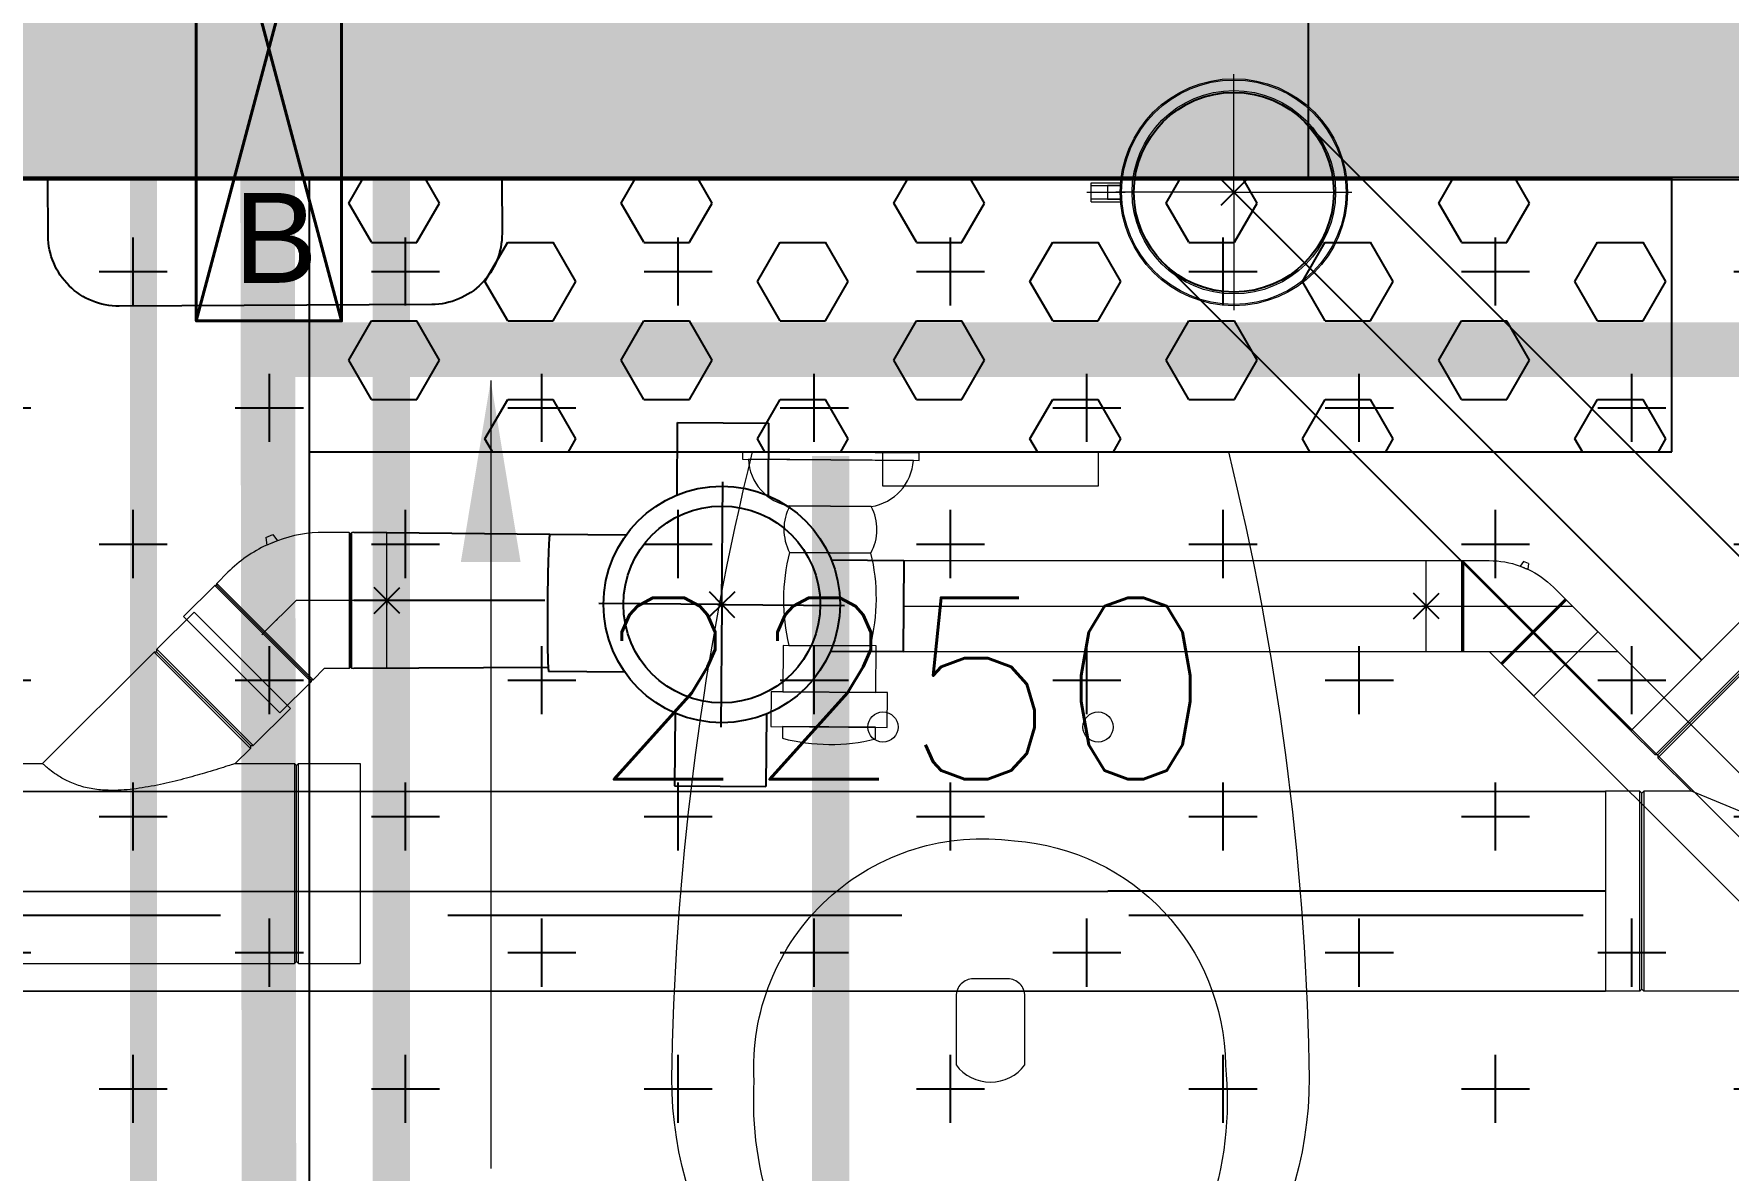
# Model space of a CAD drawing. Header units: millimetres. Extents: x 1135099 to 1230264, y -5736945 to -5695799.
# Drawn here: x 1201089 to 1202022, y -5722471 to -5721845 of the extents above; entities that cross this region are included whole.
import ezdxf
from ezdxf.lldxf.tags import DXFTag

# ---------------------------------------------------------------- set-up
doc = ezdxf.new("R2010")
doc.units = ezdxf.units.MM
doc.header["$LTSCALE"] = 1000
doc.header["$MEASUREMENT"] = 0
for name, pattern in [('2BHK-A - FRONT$1$AUDIT_D_120904163729-0', [0]), ('AUDIT_D_120904163729-0', [0]), ('T8(T9 IS SIMILAR) - DIMENSION & TEXTING$0$( Hidden )', [0.375, 0.25, -0.125]), ('T8(T9 IS SIMILAR) - DIMENSION & TEXTING$0$1', [0]), ('T8(T9 IS SIMILAR) - DIMENSION & TEXTING$0$CENTERX2', [101.6, 63.5, -12.7, 12.7, -12.7]), ('T8(T9 IS SIMILAR) - DIMENSION & TEXTING$0$HIDDEN', [0.375, 0.25, -0.125]), ('T8(T9 IS SIMILAR) - DIMENSION & TEXTING$1$AUDIT_D_120904163729-0', [0])]:
    doc.linetypes.add(name, pattern=pattern)
doc.layers.get('0').update_dxf_attribs({"linetype": 'AUDIT_D_120904163729-0'})
for name, color, linetype in [('2BHK-A - FRONT$0$$0$ELEV.', 5, 'Continuous'), ('2BHK-A - FRONT$0$$0$LEDGE WALL', 5, 'Continuous'), ('2BHK-A - FRONT$0$A-TOI SUNK 50MM', 8, 'Continuous'), ('2BHK-A - FRONT$1$A-HATCH -160', 251, '2BHK-A - FRONT$1$AUDIT_D_120904163729-0'), ('T8(T9 IS SIMILAR) - DIMENSION & TEXTING$0$A-DIMENSIONS', 2, 'T8(T9 IS SIMILAR) - DIMENSION & TEXTING$0$HIDDEN'), ('T8(T9 IS SIMILAR) - DIMENSION & TEXTING$0$A-FIRE FIGHTING', 7, 'T8(T9 IS SIMILAR) - DIMENSION & TEXTING$1$AUDIT_D_120904163729-0'), ('T8(T9 IS SIMILAR) - DIMENSION & TEXTING$0$A-PLUMBING', 7, 'T8(T9 IS SIMILAR) - DIMENSION & TEXTING$1$AUDIT_D_120904163729-0'), ('T8(T9 IS SIMILAR) - DIMENSION & TEXTING$0$pl-110 dia soil pipe', 1, 'Continuous'), ('T8(T9 IS SIMILAR) - DIMENSION & TEXTING$0$pl-110 dia soil pipe1', 1, 'Continuous'), ('T8(T9 IS SIMILAR) - DIMENSION & TEXTING$0$pl-75 dia waste pipe', 3, 'Continuous'), ('T8(T9 IS SIMILAR) - DIMENSION & TEXTING$0$pl-75 dia waste pipe1', 3, 'Continuous'), ('T8(T9 IS SIMILAR) - DIMENSION & TEXTING$0$PL-FITTINGS', 5, 'Continuous'), ('T8(T9 IS SIMILAR) - DIMENSION & TEXTING$0$U-TI-75MM WASTE WATER PIPE', 3, 'Continuous'), ('T8(T9 IS SIMILAR) - DIMENSION & TEXTING$0$U-TI-TEXT', 7, 'Continuous'), ('T8(T9 IS SIMILAR) - DIMENSION & TEXTING$0$U-TI-WS', 5, 'Continuous'), ('T8_REFUGE COLUMNS$1$A-RCC COLS', 3, 'Continuous'), ('T8_TYPICAL COLUMNS$0$A-RCC COLS', 3, 'Continuous')]:
    doc.layers.add(name, color=color, linetype=linetype)
for name, color, linetype, lineweight in [('2BHK-A - FRONT$1$$0$a-TOI-fixtures', 251, 'Continuous', 0), ('T8(T9 IS SIMILAR) - DIMENSION & TEXTING$0$furn-1', 7, 'Continuous', 0), ('T8(T9 IS SIMILAR) - DIMENSION & TEXTING$0$pl-50dia waste pie', 6, 'Continuous', 0), ('T8(T9 IS SIMILAR) - DIMENSION & TEXTING$0$pl-50dia waste pipe1', 6, 'Continuous', 0), ('T8(T9 IS SIMILAR) - DIMENSION & TEXTING$0$U-IPD-WS-FIRE', 1, 'Continuous', 40), ('T8(T9 IS SIMILAR) - DIMENSION & TEXTING$0$U-TI-FIXTURE', 161, 'Continuous', 25), ('T8(T9 IS SIMILAR) - DIMENSION & TEXTING$0$U-TI-WS-HOT', 1, 'T8(T9 IS SIMILAR) - DIMENSION & TEXTING$0$DASHDOT', 30), ('T8(T9 IS SIMILAR) - DIMENSION & TEXTING$1$R0-18-10-2014-T1-1st Podium Floor Plan$0$Text', 2, 'Continuous', 0), ('T8(T9 IS SIMILAR)$0$D&W', 8, 'Continuous', 25)]:
    doc.layers.add(name, color=color, linetype=linetype, lineweight=lineweight)
for name, color, linetype, lineweight, true_color in [('T8(T9 IS SIMILAR) - DIMENSION & TEXTING$0$GEB-BEZUG', 2, 'Continuous', 25, 0xffff00), ('T8(T9 IS SIMILAR) - DIMENSION & TEXTING$0$U-IPD-SP-SLEV-80', 7, 'T8(T9 IS SIMILAR) - DIMENSION & TEXTING$0$1', 40, 0x10d54b), ('T8_REFUGE COLUMNS$1$COL-HATCH', 7, 'Continuous', 25, 0xa3a3a3), ('T8_TYPICAL COLUMNS$0$$0$COL-HATCH', 7, 'Continuous', 25, 0xa3a3a3)]:
    doc.layers.add(name, color=color, linetype=linetype, lineweight=lineweight, true_color=true_color)
doc.styles.add('T8(T9 IS SIMILAR) - DIMENSION & TEXTING$0$arial', font='sanss___.ttf')
doc.styles.add('T8(T9 IS SIMILAR) - DIMENSION & TEXTING$0$Romans 1', font='romans.shx', dxfattribs={"height": 100})
doc.styles.add('T8(T9 IS SIMILAR) - DIMENSION & TEXTING$1$Tahoma', font='tahoma.ttf')
tags = doc.linetypes.add('T8(T9 IS SIMILAR) - DIMENSION & TEXTING$0$DASHDOT', pattern=[1, 0.5, -0.25, 0, -0.25]).pattern_tags.tags
tags[10:11] = [DXFTag(74, 4), DXFTag(75, 0), DXFTag(340, '0'), DXFTag(46, 1.0), DXFTag(50, 0.0), DXFTag(44, 0.0), DXFTag(45, 0.0)]
tags[8:9] = [DXFTag(74, 4), DXFTag(75, 0), DXFTag(340, '0'), DXFTag(46, 1.0), DXFTag(50, 0.0), DXFTag(44, 0.0), DXFTag(45, 0.0)]
tags[6:7] = [DXFTag(74, 4), DXFTag(75, 0), DXFTag(340, '0'), DXFTag(46, 1.0), DXFTag(50, 0.0), DXFTag(44, 0.0), DXFTag(45, 0.0)]
tags[4:5] = [DXFTag(74, 4), DXFTag(75, 0), DXFTag(340, '0'), DXFTag(46, 1.0), DXFTag(50, 0.0), DXFTag(44, 0.0), DXFTag(45, 0.0)]
doc.dimstyles.new('T8(T9 IS SIMILAR) - DIMENSION & TEXTING$0$ALPINE S', dxfattribs={"dimscale": 0, "dimtxt": 100, "dimasz": 75, "dimexe": 0, "dimexo": 0, "dimgap": 75, "dimtad": 1, "dimdec": 0, "dimzin": 0, "dimdsep": 46, "dimtxsty": 'T8(T9 IS SIMILAR) - DIMENSION & TEXTING$0$Romans 1', "dimblk": 'T8(T9 IS SIMILAR) - DIMENSION & TEXTING$0$_ArchTick', "dimcen": 0.09, "dimclrd": 256, "dimclre": 256, "dimclrt": 7, "dimadec": 0, "dimazin": 0, "dimtfac": 1, "dimtdec": 0, "dimtofl": 0, "dimtmove": 1, "dimatfit": 0, "dimldrblk": 'T8(T9 IS SIMILAR) - DIMENSION & TEXTING$0$_Open90', "dimfxl": 1, "dimtolj": 1, "dimtzin": 0, "dimarcsym": 0})
doc.dimstyles.new('T8(T9 IS SIMILAR) - DIMENSION & TEXTING$1$SAMATA STD', dxfattribs={"dimtxt": 100, "dimasz": 50, "dimexe": 50, "dimexo": 50, "dimgap": 10, "dimtad": 0, "dimdec": 0, "dimrnd": 5, "dimzin": 0, "dimdsep": 46, "dimtxsty": 'T8(T9 IS SIMILAR) - DIMENSION & TEXTING$1$Tahoma', "dimblk": 'T8(T9 IS SIMILAR) - DIMENSION & TEXTING$1$_Origin2', "dimcen": -50, "dimdle": 50, "dimclrd": 7, "dimclre": 7, "dimclrt": 7, "dimadec": 0, "dimazin": 0, "dimtfac": 1, "dimtdec": 0, "dimtmove": 1, "dimatfit": 3, "dimfxl": 150, "dimtfill": 1, "dimtolj": 1, "dimtzin": 0, "dimlwd": -1, "dimlwe": -1, "dimarcsym": 0})

# ---------------------------------------------------------------- blocks, each defined once
blk = doc.blocks.new('T8(T9 IS SIMILAR) - DIMENSION & TEXTING$0$_ArchTick')
at = {"color": 0, "linetype": 'ByBlock', "const_width": 0.15}
blk.add_lwpolyline([(-0.5, -0.5), (0.5, 0.5)], dxfattribs=at)
blk = doc.blocks.new('*D505')
at = {"layer": 'T8(T9 IS SIMILAR) - DIMENSION & TEXTING$0$A-DIMENSIONS', "linetype": 'T8(T9 IS SIMILAR) - DIMENSION & TEXTING$0$HIDDEN', "lineweight": -2, "transparency": 16777216}
for p, q in [((1200442.27, -5721924.38), (1200442.27, -5722330.38)), ((1202692.02, -5721924.38), (1202692.02, -5722330.38))]:
    blk.add_line(p, q, dxfattribs=at)
at = {"layer": 'T8(T9 IS SIMILAR) - DIMENSION & TEXTING$0$A-DIMENSIONS', "lineweight": -2, "transparency": 16777216}
blk.add_line((1202692.02, -5722330.38), (1200442.27, -5722330.38), dxfattribs=at)
at = {"layer": 'T8(T9 IS SIMILAR) - DIMENSION & TEXTING$0$A-DIMENSIONS', "linetype": 'ByBlock', "lineweight": -2, "transparency": 16777216, "xscale": 75, "yscale": 75, "zscale": 75, "rotation": 180}
blk.add_blockref('T8(T9 IS SIMILAR) - DIMENSION & TEXTING$0$_ArchTick', (1200442.27, -5722330.38), dxfattribs=at)
at = {"layer": 'T8(T9 IS SIMILAR) - DIMENSION & TEXTING$0$A-DIMENSIONS', "linetype": 'ByBlock', "lineweight": -2, "transparency": 16777216, "xscale": 75, "yscale": 75, "zscale": 75}
blk.add_blockref('T8(T9 IS SIMILAR) - DIMENSION & TEXTING$0$_ArchTick', (1202692.02, -5722330.38), dxfattribs=at)
at = {"layer": 'T8(T9 IS SIMILAR) - DIMENSION & TEXTING$0$A-DIMENSIONS', "color": 7, "linetype": 'ByBlock', "transparency": 16777216, "insert": (1201567.14, -5722205.38), "char_height": 100, "attachment_point": 5, "style": 'T8(T9 IS SIMILAR) - DIMENSION & TEXTING$0$Romans 1'}
blk.add_mtext('\\A1;2250', dxfattribs=at)
blk = doc.blocks.new('T8(T9 IS SIMILAR) - DIMENSION & TEXTING$0$_Open90')
at = {"color": 0, "linetype": 'ByBlock', "lineweight": -2}
for p, q in [((-0.5, 0.5), (0, 0)), ((0, 0), (-1, 0)), ((0, 0), (-0.5, -0.5))]:
    blk.add_line(p, q, dxfattribs=at)
blk = doc.blocks.new('T8(T9 IS SIMILAR) - DIMENSION & TEXTING$0$A$C7A147FD6')
at = {"layer": 'T8(T9 IS SIMILAR) - DIMENSION & TEXTING$0$U-IPD-SP-SLEV-80', "elevation": -0.6}
blk.add_lwpolyline([(-6193.67, -6328.93), (-6193.67, -6628.93), (-6273.67, -6628.93), (-6273.67, -6328.93), (-6193.67, -6328.93), (-6273.67, -6628.93), (-6193.67, -6628.93), (-6273.67, -6328.93)], dxfattribs=at)
at = {"layer": 'T8(T9 IS SIMILAR) - DIMENSION & TEXTING$0$U-IPD-WS-FIRE', "color": 92, "linetype": 'T8(T9 IS SIMILAR) - DIMENSION & TEXTING$0$( Hidden )', "ltscale": 2, "true_color": 0x00d200, "const_width": 30, "elevation": -0.6}
for points in [[(-2270.04, 1112.53), (-2270.04, -5317.14), (-2707.85, -5317.14), (-2707.85, -6277.15), (-6234.7, -6277.15), (-6230.81, -9339.28), (-8033.69, -9339.28), (-8033.69, -11094.55), (-7863, -11096.21)], [(-6234.23, -6644.78), (-4816.4, -6644.78), (-4816.4, -7348.41), (-4446.58, -7348.41), (-4446.58, -8112.83), (-4197.73, -8112.13)]]:
    blk.add_lwpolyline(points, dxfattribs=at)
blk = doc.blocks.new('T8(T9 IS SIMILAR) - DIMENSION & TEXTING$0$Einfügepunkt')
at = {"layer": 'T8(T9 IS SIMILAR) - DIMENSION & TEXTING$0$GEB-BEZUG'}
for p, q in [((-7.07, -7.07), (7.07, 7.07)), ((-7.07, 7.07), (7.07, -7.07))]:
    blk.add_line(p, q, dxfattribs=at)
blk = doc.blocks.new('T8(T9 IS SIMILAR) - DIMENSION & TEXTING$0$388.001.00.1_G')
at = {"layer": 'T8(T9 IS SIMILAR) - DIMENSION & TEXTING$0$U-TI-75MM WASTE WATER PIPE', "ltscale": 5}
for p, q in [((-25.13, 60.06), (-25.13, 100)), ((-25.13, 100), (25.12, 100)), ((25.12, 60.06), (25.12, 100)), ((0, 0), (0, 67.6)), ((-60.06, 25.12), (-100, 25.12)), ((-100, -25.13), (-100, 25.12)), ((60.06, 25.12), (100, 25.12)), ((100, -25.13), (100, 25.12)), ((0, 0), (-67.6, 0)), ((0, 0), (0, 2.5)), ((0, 0), (0, -67.6)), ((0, 0), (67.6, 0)), ((0, 0), (-2.5, 0)), ((0, 0), (0, -2.5)), ((0, 0), (2.5, 0)), ((-60.06, -25.13), (-100, -25.13)), ((60.06, -25.13), (100, -25.13)), ((-37.67, -53.09), (-37.67, -94.97)), ((37.68, -53.09), (37.68, -94.97))]:
    blk.add_line(p, q, dxfattribs=at)
for radius in [65.1, 54.16]:
    blk.add_circle((0, 0), radius, dxfattribs=at)
blk.add_ellipse((0, -94.97), major_axis=(37.67, 0), ratio=0.026177, start_param=3.141593, end_param=6.283185, dxfattribs=at)
blk.add_blockref('T8(T9 IS SIMILAR) - DIMENSION & TEXTING$0$Einfügepunkt', (0, 0), dxfattribs=at)
blk = doc.blocks.new('T8(T9 IS SIMILAR) - DIMENSION & TEXTING$0$367.771.16.1_L')
at = {"lineweight": 13, "ltscale": 25}
for p, q in [((-5.2, 78.5), (-5.2, 62.28)), ((-5.2, 78.5), (5.2, 78.5)), ((-3.7, 78.5), (-3.7, 62.39)), ((0, 81), (0, 78.5)), ((0, 78.5), (0, 62.28)), ((3.7, 78.5), (3.7, 62.39)), ((5.2, 78.5), (5.2, 62.28)), ((3.75, 69.5), (-3.75, 69.5)), ((-3.75, 69.5), (-3.75, 62.39)), ((3.75, 62.39), (3.75, 69.5)), ((0, 0), (0, 65)), ((0, 62.28), (0, 59.78)), ((0, 0), (-65, 0)), ((0, 0), (0, -65)), ((0, 0), (65, 0))]:
    blk.add_line(p, q, dxfattribs=at)
for radius in [62.5, 61.79, 56, 55]:
    blk.add_circle((0, 0), radius, dxfattribs=at)
blk.add_blockref('T8(T9 IS SIMILAR) - DIMENSION & TEXTING$0$Einfügepunkt', (0, 0), dxfattribs=at)
blk = doc.blocks.new('T8(T9 IS SIMILAR) - DIMENSION & TEXTING$0$367.135.16.1_A')
at = {"lineweight": 13, "ltscale": 25}
for p, q in [((-55, 251.1), (-55, 270)), ((-55, 270), (55, 270)), ((55, 251.1), (55, 270)), ((-166.17, 178.39), (-88.39, 256.17)), ((-88.39, 256.17), (-75.02, 242.81)), ((-75.02, 242.81), (-152.81, 165.02)), ((-75.02, 241.25), (-75.02, 242.81)), ((-53.9, 250), (-55, 251.1)), ((55, 251.1), (-55, 251.1)), ((-53.9, 250), (-55, 248.9)), ((-55, 222.78), (-55, 248.9)), ((-55, 248.9), (55, 248.9)), ((53.9, 250), (-53.9, 250)), ((53.9, 250), (55, 251.1)), ((53.9, 250), (55, 248.9)), ((55, 56.1), (55, 248.9)), ((-151.25, 163.47), (-73.47, 241.25)), ((-75.02, 241.25), (-151.25, 165.02)), ((-75.02, 241.25), (-73.47, 241.25)), ((-73.47, 241.25), (-55, 222.78)), ((0, 90), (-55, 222.78)), ((-166.17, 178.39), (-152.81, 165.02)), ((-151.25, 165.02), (-152.81, 165.02)), ((-151.25, 165.02), (-151.25, 163.47)), ((-151.25, 163.47), (-55, 67.22)), ((-55, 67.22), (0, 90)), ((-55, 56.1), (-55, 67.22)), ((-53.9, 55), (-55, 56.1)), ((55, 56.1), (-55, 56.1)), ((53.9, 55), (55, 56.1)), ((-53.9, 55), (-55, 53.9)), ((-55, 0), (-55, 53.9)), ((-55, 53.9), (55, 53.9)), ((-53.9, 55), (53.9, 55)), ((53.9, 55), (55, 53.9)), ((55, 0), (55, 53.9)), ((-55, 0), (55, 0))]:
    blk.add_line(p, q, dxfattribs=at)
blk.add_blockref('T8(T9 IS SIMILAR) - DIMENSION & TEXTING$0$Einfügepunkt', (0, 0), dxfattribs=at)
blk = doc.blocks.new('T8(T9 IS SIMILAR) - DIMENSION & TEXTING$0$365.045.16.1_A')
at = {"lineweight": 13, "ltscale": 25}
for p, q in [((-61.87, 8.84), (-8.84, 61.87)), ((8.31, 44.72), (-8.84, 61.87)), ((8.31, 44.72), (-44.72, -8.31)), ((-43.66, -9.37), (9.37, 43.66)), ((8.31, 43.66), (-43.66, -8.31)), ((8.31, 43.66), (8.31, 44.72)), ((8.31, 43.66), (9.37, 43.66)), ((15.53, 37.5), (9.37, 43.66)), ((-17.15, 17.15), (-18.92, 18.92)), ((0, 0), (-17.15, 17.15)), ((-9.22, 9.22), (-10.98, 10.98)), ((34.72, 16.55), (30.55, 16)), ((36.25, 12.85), (32.91, 10.29)), ((34.72, 16.55), (36.25, 12.85)), ((-44.72, -8.31), (-61.87, 8.84)), ((0, -15.53), (0, 0)), ((-43.66, -8.31), (-44.72, -8.31)), ((-43.66, -8.31), (-43.66, -9.37)), ((-37.5, -15.53), (-43.66, -9.37)), ((-37.5, -29.25), (-37.5, -15.53)), ((0, -29.25), (0, -15.53)), ((37.5, -29.25), (37.5, -15.53)), ((-36.75, -30), (-37.5, -29.25)), ((37.5, -29.25), (-37.5, -29.25)), ((-36.75, -30), (-37.5, -30.75)), ((-37.5, -50), (-37.5, -30.75)), ((-37.5, -30.75), (37.5, -30.75)), ((-36.75, -30), (36.75, -30)), ((0, -31.75), (0, -29.25)), ((36.75, -30), (37.5, -29.25)), ((36.75, -30), (37.5, -30.75)), ((37.5, -50), (37.5, -30.75)), ((-37.5, -50), (37.5, -50)), ((0, -50), (-2.5, -50)), ((0, -50), (0, -47.5)), ((0, -50), (0, -52.5)), ((0, -50), (2.5, -50))]:
    blk.add_line(p, q, dxfattribs=at)
for start, end in [(24.86037, 45), (0, 20.13963)]:
    blk.add_arc((-37.5, -15.53), 75, start, end, dxfattribs=at)
blk.add_open_spline([(32.91, 10.29), (32.91, 10.29), (32.9, 10.32), (32.83, 10.48), (32.76, 10.63), (32.57, 11.05), (32.44, 11.33), (32.2, 11.88), (32.09, 12.14), (31.89, 12.6), (31.81, 12.8), (31.64, 13.19), (31.56, 13.39), (31.39, 13.81), (31.3, 14.04), (31.08, 14.58), (30.97, 14.88), (30.77, 15.4), (30.69, 15.62), (30.58, 15.92), (30.55, 16), (30.55, 16)], degree=3, knots=[-0.9758327, -0.9758327, -0.9758327, -0.9758327, -0.8930469, -0.8930469, -0.7796093, -0.7796093, -0.6561479, -0.6561479, -0.5667077, -0.5667077, -0.5007206, -0.5007206, -0.4380575, -0.4380575, -0.3616519, -0.3616519, -0.247098, -0.247098, -0.1245121, -0.1245121, 0, 0, 0, 0], dxfattribs=at)
blk.add_blockref('T8(T9 IS SIMILAR) - DIMENSION & TEXTING$0$Einfügepunkt', (0, -50), dxfattribs=at)
blk = doc.blocks.new('T8(T9 IS SIMILAR) - DIMENSION & TEXTING$0$367.125.16.1_A')
at = {"lineweight": 13, "ltscale": 25}
for p, q in [((-73.67, 161.5, -0.75), (-73.67, 195.4, -0.75)), ((-73.67, 195.4, -0.75), (36.33, 195.4, -0.75)), ((36.33, 161.5, -0.75), (36.33, 195.4, -0.75)), ((-72.57, 160.4, -0.75), (-73.67, 161.5, -0.75)), ((36.33, 161.5, -0.75), (-73.67, 161.5, -0.75)), ((-72.57, 160.4, -0.75), (-73.67, 159.3, -0.75)), ((-73.67, 126.71, -0.75), (-73.67, 159.3, -0.75)), ((-73.67, 159.3, -0.75), (36.33, 159.3, -0.75)), ((35.23, 160.4, -0.75), (-72.57, 160.4, -0.75)), ((35.23, 160.4, -0.75), (36.33, 161.5, -0.75)), ((35.23, 160.4, -0.75), (36.33, 159.3, -0.75)), ((36.33, 1.5, -0.75), (36.33, 159.3, -0.75)), ((-157.08, 104.05), (-104.05, 157.08)), ((-104.05, 157.08), (-83.62, 136.65)), ((-83.62, 136.65), (-136.65, 83.62)), ((-135.09, 82.06), (-82.06, 135.09)), ((-83.62, 135.09), (-135.09, 83.62)), ((-83.62, 135.09), (-83.62, 136.65)), ((-83.62, 135.09), (-82.06, 135.09)), ((-82.06, 135.09), (-73.67, 126.71)), ((-157.08, 104.05), (-136.65, 83.62)), ((-135.09, 83.62), (-136.65, 83.62)), ((-135.09, 83.62), (-135.09, 82.06)), ((-135.09, 82.06), (-73.64, 20.61)), ((-73.67, 1.5, -0.75), (-73.7, 20.66, 0.14)), ((-72.57, 0.4, -0.75), (-73.67, 1.5, -0.75)), ((36.33, 1.5, -0.75), (-73.67, 1.5, -0.75)), ((-72.57, 0.4, -0.75), (-73.67, -0.7, -0.75)), ((-72.57, 0.4, -0.75), (35.23, 0.4, -0.75)), ((35.23, 0.4, -0.75), (36.33, 1.5, -0.75)), ((35.23, 0.4, -0.75), (36.33, -0.7, -0.75)), ((-73.67, -74.6, -0.75), (-73.67, -0.7, -0.75)), ((-73.67, -0.7, -0.75), (36.33, -0.7, -0.75)), ((36.33, -74.6, -0.75), (36.33, -0.7, -0.75)), ((-73.67, -74.6, -0.75), (36.33, -74.6, -0.75))]:
    blk.add_line(p, q, dxfattribs=at)
blk.add_open_spline([(-73.69, 126.72, 0.14), (-73.69, 126.72, 0.14), (-73.52, 126.19, 0.14), (-72.92, 124.34, 0.14), (-72.49, 123.02, 0.14), (-70.99, 118.26, 0.14), (-69.67, 114.02, 0.14), (-67.41, 106.3, 0.14), (-66.3, 102.41, 0.14), (-64.15, 94.2, 0.14), (-63.1, 89.89, 0.14), (-61.25, 81.1, 0.14), (-60.44, 76.62, 0.14), (-59.28, 67.7, 0.14), (-58.93, 63.25, 0.14), (-58.93, 56.19, 0.14), (-59.07, 53.33, 0.14), (-59.76, 47.69, 0.14), (-60.31, 44.91, 0.14), (-61.8, 39.69, 0.14), (-62.73, 37.24, 0.14), (-64.78, 32.86, 0.14), (-65.88, 30.93, 0.14), (-67.84, 27.88, 0.14), (-68.75, 26.61, 0.14), (-70.42, 24.42, 0.14), (-71.17, 23.5, 0.14), (-72.42, 22.06, 0.14), (-72.9, 21.52, 0.14), (-73.54, 20.82, 0.14), (-73.69, 20.66, 0.14), (-73.69, 20.66, 0.14)], degree=3, knots=[8.222625, 8.222625, 8.222625, 8.222625, 8.980345, 8.980345, 9.738065, 9.738065, 11.253506, 11.253506, 12.551442, 12.551442, 13.849378, 13.849378, 15.147314, 15.147314, 16.44525, 16.44525, 17.266568, 17.266568, 18.087887, 18.087887, 18.909205, 18.909205, 19.730524, 19.730524, 20.43574, 20.43574, 21.140957, 21.140957, 21.846174, 21.846174, 22.551391, 22.551391, 22.551391, 22.551391], dxfattribs=at)
blk.add_blockref('T8(T9 IS SIMILAR) - DIMENSION & TEXTING$0$Einfügepunkt', (-15.4, -74.6, 0.14), dxfattribs=at)
blk = doc.blocks.new('T8(T9 IS SIMILAR) - DIMENSION & TEXTING$0$361.045.16.1_A')
at = {"ltscale": 25}
for p, q in [((-49.5, 14.14), (-14.14, 49.5)), ((3.18, 32.17), (-14.14, 49.5)), ((3.18, 32.17), (-32.17, -3.18)), ((-31.47, -3.89), (3.89, 31.47)), ((3.18, 31.47), (-31.47, -3.18)), ((3.18, 31.47), (3.18, 32.17)), ((3.18, 31.47), (3.89, 31.47)), ((10.36, 25), (3.89, 31.47)), ((-32.17, -3.18), (-49.5, 14.14)), ((-13.79, 13.79), (-15.56, 15.56)), ((0, 0), (-13.79, 13.79)), ((23.39, 11.31), (20.26, 10.9)), ((23.39, 11.31), (24.54, 8.54)), ((-5.55, 5.55), (-7.32, 7.32)), ((0, -10.36), (0, 0)), ((24.54, 8.54), (22.03, 6.62)), ((-31.47, -3.18), (-32.17, -3.18)), ((-31.47, -3.18), (-31.47, -3.89)), ((-25, -10.36), (-31.47, -3.89)), ((-25, -24.5), (-25, -10.36)), ((0, -24.5), (0, -10.36)), ((25, -24.5), (25, -10.36)), ((-24.5, -25), (-25, -24.5)), ((25, -24.5), (-25, -24.5)), ((-24.5, -25), (-25, -25.5)), ((-25, -45), (-25, -25.5)), ((-25, -25.5), (25, -25.5)), ((-24.5, -25), (24.5, -25)), ((0, -27), (0, -24.5)), ((24.5, -25), (25, -24.5)), ((24.5, -25), (25, -25.5)), ((25, -45), (25, -25.5)), ((-25, -45), (25, -45)), ((0, -45), (-2.5, -45)), ((0, -45), (0, -42.5)), ((0, -45), (0, -47.5)), ((0, -45), (2.5, -45))]:
    blk.add_line(p, q, dxfattribs=at)
for start, end in [(25.15748, 45), (0, 19.84252)]:
    blk.add_arc((-25, -10.36), 50, start, end, dxfattribs=at)
blk.add_open_spline([(22.03, 6.62), (22.03, 6.62), (22.02, 6.64), (21.97, 6.76), (21.91, 6.87), (21.77, 7.19), (21.67, 7.4), (21.49, 7.81), (21.4, 8), (21.26, 8.35), (21.19, 8.5), (21.07, 8.79), (21.01, 8.94), (20.88, 9.26), (20.81, 9.43), (20.65, 9.83), (20.57, 10.06), (20.42, 10.45), (20.36, 10.62), (20.28, 10.84), (20.26, 10.9), (20.26, 10.9)], degree=3, knots=[-0.7326885, -0.7326885, -0.7326885, -0.7326885, -0.6703276, -0.6703276, -0.5851203, -0.5851203, -0.4924215, -0.4924215, -0.4253679, -0.4253679, -0.3759063, -0.3759063, -0.3289293, -0.3289293, -0.2716255, -0.2716255, -0.1856359, -0.1856359, -0.0935578, -0.0935578, 0, 0, 0, 0], dxfattribs=at)
blk.add_blockref('T8(T9 IS SIMILAR) - DIMENSION & TEXTING$0$Einfügepunkt', (0, -45), dxfattribs=at)
blk = doc.blocks.new('T8(T9 IS SIMILAR) - DIMENSION & TEXTING$0$TT')
at = {"layer": 'T8(T9 IS SIMILAR) - DIMENSION & TEXTING$0$furn-1', "color": 7}
for points in [[(107723.97348, -2189.22261), (107723.97349, -2189.22673), (107723.9407, -2189.22681), (107723.94069, -2189.2227, -0.125089)], [(107723.97153, -2189.25543, -0.124286), (107723.97162, -2189.28824), (107723.94291, -2189.28832, -0.124286), (107723.94282, -2189.25551)], [(107723.97162, -2189.28824, -0.25), (107723.97166, -2189.30465), (107723.94295, -2189.30473, -0.25), (107723.94291, -2189.28832)], [(107723.97166, -2189.30465, -0.353887), (107723.98647, -2189.32102), (107723.92823, -2189.32117, -0.353887), (107723.94295, -2189.30473)]]:
    blk.add_lwpolyline(points, format="xyb", close=True, dxfattribs=at)
for points in [[(107723.9776, -2189.22671), (107723.97764, -2189.23902), (107723.97352, -2189.23903), (107723.94073, -2189.23912), (107723.93662, -2189.23913), (107723.93659, -2189.22683)], [(107723.97352, -2189.23903), (107723.97357, -2189.25542), (107723.94078, -2189.25551), (107723.94073, -2189.23912)], [(107723.98848, -2189.32101), (107723.98847, -2189.32361), (107723.92619, -2189.32378), (107723.92618, -2189.32118)]]:
    blk.add_lwpolyline(points, close=True, dxfattribs=at)
blk = doc.blocks.new('T8(T9 IS SIMILAR) - DIMENSION & TEXTING$0$A$C77D62699')
at = {"layer": 'T8(T9 IS SIMILAR) - DIMENSION & TEXTING$0$pl-110 dia soil pipe1'}
for p, q in [((-5406.21, -8276.76, 0.91), (-5663.59, -8019.23, 0.91)), ((-5483.99, -8354.54, 0.91), (-5741.39, -8096.99, 0.91)), ((-7220.7, -8388.31, 0.01), (-5497.86, -8387.97, 0.01)), ((-7220.7, -8498.32, 0.01), (-5497.86, -8497.79, 0.01))]:
    blk.add_line(p, q, dxfattribs=at)
at = {"layer": 'T8(T9 IS SIMILAR) - DIMENSION & TEXTING$0$pl-110 dia soil pipe1', "color": 12, "linetype": 'T8(T9 IS SIMILAR) - DIMENSION & TEXTING$0$CENTERX2'}
for p, q in [((-5445.1, -8315.65, 0.91), (-5702.49, -8058.11, 0.91)), ((-7220.7, -8443.32, 0.01), (-5771.91, -8442.89, -10.46))]:
    blk.add_line(p, q, dxfattribs=at)
at = {"layer": 'T8(T9 IS SIMILAR) - DIMENSION & TEXTING$0$pl-110 dia soil pipe1', "ltscale": 0.1}
blk.add_circle((-5702.49, -8058.11, 0.91), 55, dxfattribs=at)
at = {"layer": 'T8(T9 IS SIMILAR) - DIMENSION & TEXTING$0$pl-50dia waste pipe1', "color": 12, "linetype": 'T8(T9 IS SIMILAR) - DIMENSION & TEXTING$0$CENTERX2'}
blk.add_line((-4968.21, -8869.32, 0.64), (-5576.59, -8260.94, 0.64), dxfattribs=at)
at = {"layer": 'T8(T9 IS SIMILAR) - DIMENSION & TEXTING$0$pl-50dia waste pipe1'}
for p, q in [((-4950.53, -8851.64, 0.64), (-5520.12, -8282.05, 0.64)), ((-4985.89, -8887, 0.64), (-5555.48, -8317.4, 0.64))]:
    blk.add_line(p, q, dxfattribs=at)
at = {"layer": 'T8(T9 IS SIMILAR) - DIMENSION & TEXTING$0$pl-50dia waste pipe1', "elevation": 0.64}
for points in [[(-5884.38, -8260.94), (-5570.98, -8260.94)], [(-5884.38, -8310.94), (-5491.23, -8310.94)]]:
    blk.add_lwpolyline(points, dxfattribs=at)
at = {"layer": 'T8(T9 IS SIMILAR) - DIMENSION & TEXTING$0$pl-50dia waste pipe1', "color": 12, "linetype": 'T8(T9 IS SIMILAR) - DIMENSION & TEXTING$0$CENTERX2', "elevation": 0.64}
blk.add_lwpolyline([(-5884.38, -8285.94), (-5516.23, -8285.94)], dxfattribs=at)
at = {"layer": 'T8(T9 IS SIMILAR) - DIMENSION & TEXTING$0$pl-75 dia waste pipe1'}
for p, q in [((-6079.04, -8246.64, 0.64), (-6186.99, -8245.46, 0.05)), ((-6079.75, -8319.82, 0.3), (-6186.99, -8320.4, 0.05))]:
    blk.add_line(p, q, dxfattribs=at)
at = {"layer": 'T8(T9 IS SIMILAR) - DIMENSION & TEXTING$0$pl-75 dia waste pipe1', "color": 12, "linetype": 'T8(T9 IS SIMILAR) - DIMENSION & TEXTING$0$CENTERX2'}
for p, q in [((-6081.85, -8282.97, 0.3), (-6186.99, -8282.97, 0.05)), ((-5497.86, -8442.89, 0.01), (-5771.91, -8442.89, -10.46))]:
    blk.add_line(p, q, dxfattribs=at)
at = {"layer": 'T8(T9 IS SIMILAR) - DIMENSION & TEXTING$0$U-TI-FIXTURE', "color": 7, "elevation": 0.72}
blk.add_lwpolyline([(-6144.03, -8119.92), (-6316.11, -8120.86, -0.414214), (-6355.2, -8082.19), (-6355.37, -8050.93), (-6105.53, -8050.92), (-6105.36, -8080.82, -0.414214)], format="xyb", close=True, dxfattribs=at)
at = {"layer": 'T8(T9 IS SIMILAR) - DIMENSION & TEXTING$0$U-TI-WS', "lineweight": 40, "ltscale": 0.01, "const_width": 20.53}
for points in [[(-6166.27, -8051.45), (-6166.27, -9135.8)], [(-5924.37, -8203.41), (-5924.37, -9135.8)]]:
    blk.add_lwpolyline(points, dxfattribs=at)
at = {"layer": 'T8(T9 IS SIMILAR) - DIMENSION & TEXTING$0$U-TI-WS-HOT', "ltscale": 0.1, "const_width": 15, "elevation": 0.72}
blk.add_lwpolyline([(-7484.98, -8022.18), (-7484.98, -9271.42), (-6302.73, -9271.42), (-6302.74, -8050.93)], dxfattribs=at)
at = {"layer": 'T8(T9 IS SIMILAR) - DIMENSION & TEXTING$0$furn-1', "xscale": -1559.587183977623, "yscale": 1559.587183977623, "zscale": 1559.587183977623, "rotation": 179.775067412385}
blk.add_blockref('T8(T9 IS SIMILAR) - DIMENSION & TEXTING$0$TT', (-168022937.4, -2763061.89), dxfattribs=at)
at = {"layer": 'T8(T9 IS SIMILAR) - DIMENSION & TEXTING$0$pl-110 dia soil pipe', "ltscale": 0.1}
for name, p, xscale, yscale, zscale, rotation in [('T8(T9 IS SIMILAR) - DIMENSION & TEXTING$0$367.771.16.1_L', (-5702.49, -8058.11, 0.91), 1.000020158935082, 1.000020158935082, 1.000020158935082, 90.00000000000001), ('T8(T9 IS SIMILAR) - DIMENSION & TEXTING$0$367.135.16.1_A', (-5227.85, -8442.97, 0.01), -1.00002015893508, 1.00002015893508, 1.00002015893508, 89.99952521063042), ('T8(T9 IS SIMILAR) - DIMENSION & TEXTING$0$367.125.16.1_A', (-6378.94, -8446.38, 0.91), 1.000020158935082, 1.000020158935082, 1.000020158935082, 270)]:
    blk.add_blockref(name, p, dxfattribs=dict(at, xscale=xscale, yscale=yscale, zscale=zscale, rotation=rotation))
at = {"layer": 'T8(T9 IS SIMILAR) - DIMENSION & TEXTING$0$pl-50dia waste pie', "ltscale": 0.1, "xscale": -1.000020158935082, "yscale": 1.000020158935082, "zscale": 1.000020158935082, "rotation": 270}
blk.add_blockref('T8(T9 IS SIMILAR) - DIMENSION & TEXTING$0$361.045.16.1_A', (-5551.59, -8285.94, 0.64), dxfattribs=at)
at = {"layer": 'T8(T9 IS SIMILAR) - DIMENSION & TEXTING$0$pl-75 dia waste pipe', "ltscale": 0.1, "xscale": 1.000020158935082, "yscale": 1.000020158935082, "zscale": 1.000020158935082, "rotation": 90.00000000000001}
blk.add_blockref('T8(T9 IS SIMILAR) - DIMENSION & TEXTING$0$365.045.16.1_A', (-6218.74, -8282.9, 0.05), dxfattribs=at)
at = {"layer": 'T8(T9 IS SIMILAR) - DIMENSION & TEXTING$0$PL-FITTINGS', "xscale": 1.000020158935082, "yscale": 1.000020158935082, "zscale": 1.000020158935082, "rotation": 269.5222087631035}
blk.add_blockref('T8(T9 IS SIMILAR) - DIMENSION & TEXTING$0$388.001.00.1_G', (-5984.38, -8285.1, 0.64), dxfattribs=at)
at = {"layer": 'T8(T9 IS SIMILAR) - DIMENSION & TEXTING$0$U-TI-TEXT', "style": 'T8(T9 IS SIMILAR) - DIMENSION & TEXTING$0$arial'}
blk.add_text('B', height=49.53, rotation=359.99987, dxfattribs=at).set_placement((-6253.02, -8107.99, 0.79))
blk = doc.blocks.new('T8(T9 IS SIMILAR) - DIMENSION & TEXTING$1$_Origin2')
at = {"color": 0, "linetype": 'ByBlock', "lineweight": -2}
blk.add_line((-0.5, 0), (-1, 0), dxfattribs=at)
for radius in [0.5, 0.25]:
    blk.add_circle((0, 0), radius, dxfattribs=at)
blk = doc.blocks.new('T8_REFUGE COLUMNS')
at = {"layer": 'T8_REFUGE COLUMNS$1$COL-HATCH', "linetype": 'ByBlock'}
h = blk.add_hatch(color=256, dxfattribs=at)
h.dxf.hatch_style = 1
h.paths.add_polyline_path([(1200282.07, -5721674.86), (1201792.07, -5721674.86), (1201792.07, -5721924.86), (1200282.07, -5721924.86)])
at = {"layer": 'T8_REFUGE COLUMNS$1$A-RCC COLS', "linetype": 'ByBlock'}
blk.add_lwpolyline([(1200282.07, -5721674.86), (1201792.07, -5721674.86), (1201792.07, -5721924.86), (1200282.07, -5721924.86)], close=True, dxfattribs=at)
blk = doc.blocks.new('T8_TYPICAL COLUMNS')
at = {"layer": 'T8_TYPICAL COLUMNS$0$$0$COL-HATCH', "linetype": 'ByBlock'}
h = blk.add_hatch(color=256, dxfattribs=at)
h.dxf.hatch_style = 1
h.paths.add_polyline_path([(1200282.24, -5721924.03), (1202692.26, -5721924.03), (1202692.26, -5721674.03), (1200282.24, -5721674.03)])
h.paths.add_polyline_path([(1209852.26, -5721674.03), (1212262.29, -5721674.03), (1212262.29, -5721924.03), (1209852.26, -5721924.03)])
at = {"layer": 'T8_TYPICAL COLUMNS$0$A-RCC COLS', "linetype": 'ByBlock'}
blk.add_lwpolyline([(1200282.24, -5721924.03), (1202692.26, -5721924.03), (1202692.26, -5721674.03), (1200282.24, -5721674.03)], close=True, dxfattribs=at)
blk.add_blockref('T8_REFUGE COLUMNS', (0, 0), dxfattribs=at)
blk = doc.blocks.new('2BHK-A - FRONT$0$$0$EWC 1-flat-3')
at = {"layer": '2BHK-A - FRONT$1$$0$a-TOI-fixtures', "ltscale": 1.5}
blk.add_line((130.94, 0), (-130.94, 0), dxfattribs=at)
for points in [[(-130.94, 0, -0.055103), (-175.26, 336.24, -0.321827), (-41.57, 540), (41.57, 540, -0.321827), (175.26, 336.24, -0.055103), (130.94, 0, -27.681239)], [(-13.15, 214.32, -0.391448), (-129.31, 337.71, -0.224585), (-76.1, 489.88, -0.160675), (0, 518.68, -0.183016), (81.56, 484.09, -0.201424), (130.03, 346.42, -0.474507), (-13.15, 214.32, -2.927417)], [(-9.47, 290.25), (9.47, 290.25, 0.414214), (18.95, 299.72), (18.95, 337.61, 0.5), (-18.95, 337.61), (-18.95, 299.72, 0.414214), (-9.47, 290.25, 0.530498)]]:
    blk.add_lwpolyline(points, format="xyb", dxfattribs=at)
at = {"layer": '2BHK-A - FRONT$1$$0$a-TOI-fixtures'}
blk.add_lwpolyline([(-59.21, 0), (-59.21, 18.95), (59.21, 18.95), (59.21, 0)], close=True, dxfattribs=at)
at = {"layer": '2BHK-A - FRONT$1$$0$a-TOI-fixtures', "ltscale": 1.5}
for centre in [(-59.21, 151.58), (59.21, 151.58)]:
    blk.add_circle(centre, 8.31, dxfattribs=at)
blk = doc.blocks.new('2BHK-A - FRONT')
at = {"layer": '2BHK-A - FRONT$0$A-TOI SUNK 50MM'}
h = blk.add_hatch(dxfattribs=at)
h.set_pattern_fill('CROSS', color=256, scale=300, style=0)
h.set_pattern_definition([(0, (0, -0.9), (75, 75), [37.5, -112.5]), (90, (18.75, -19.65), (-75, 75), [37.5, -112.5])])
h.paths.add_polyline_path([(1142149.53, -5723374.57), (1144599.49, -5723374.57), (1144599.49, -5721924.93), (1142149.53, -5721924.93)])
h.paths.add_polyline_path([(1148199.21, -5723374.57), (1145949.46, -5723374.57), (1145949.46, -5721924.93), (1148199.21, -5721924.93)])
at = {"layer": '2BHK-A - FRONT$1$A-HATCH -160', "linetype": 'ByBlock'}
h = blk.add_hatch(dxfattribs=at)
h.set_pattern_fill('ANSI32', color=256, scale=150)
h.set_pattern_definition([(45, (0, -0.55), (-39.77475644, 39.77475644), []), (45, (26.517, -0.55), (-39.77475644, 39.77475644), [])])
h.paths.add_polyline_path([(1145269.87, -5728524.22), (1145269.87, -5728684.22), (1144639.81, -5728684.22), (1144639.81, -5726829.51), (1144799.81, -5726829.51), (1144799.81, -5728524.22)])
h.paths.add_polyline_path([(1148934.49, -5727449.76), (1148934.48, -5727609.79), (1147999.49, -5727609.76), (1147999.49, -5727009.51), (1148159.49, -5727009.51), (1148159.49, -5727449.76)])
h.paths.add_polyline_path([(1147999.49, -5728684.22), (1147999.49, -5728524.22), (1147369.87, -5728524.22), (1147369.87, -5728684.22)])
edge = h.paths.add_edge_path()
edge.add_line((1151334.49, -5727449.76), (1151779.48, -5727449.76))
edge.add_line((1151779.48, -5727449.76), (1151779.49, -5727609.78))
edge.add_line((1151704.49, -5727609.78), (1151334.49, -5727609.79))
edge.add_line((1151334.49, -5727609.79), (1151334.49, -5727449.76))
h.paths.add_polyline_path([(1146264.49, -5719573.81), (1146424.49, -5719573.81), (1146424.49, -5719224.58), (1146264.49, -5719224.58)])
h.paths.add_polyline_path([(1145549.4, -5721834.39), (1145788.92, -5721834.39), (1145790.01, -5721674.58), (1145549.4, -5721674.58)])
h.paths.add_polyline_path([(1145949.46, -5721924.17), (1145949.46, -5722524.57), (1145789.46, -5722524.57), (1145789.46, -5721924.17)])
h.paths.add_polyline_path([(1144599.49, -5721924.58), (1144759.49, -5721924.58), (1144761.99, -5722524.57), (1144601.99, -5722524.57)])
h.paths.add_polyline_path([(1144599.49, -5723474.57), (1144599.49, -5723174.57), (1144759.49, -5723174.57), (1144759.49, -5723314.57), (1145789.46, -5723314.57), (1145789.46, -5723174.57), (1145949.46, -5723174.57), (1145949.46, -5723474.22)])
h = blk.add_hatch(dxfattribs=at)
h.set_pattern_fill('HEX', color=256, scale=200)
h.paths.add_polyline_path([(1147499.46, -5722074.86), (1147499.46, -5721924.57), (1147199.74, -5721924.58), (1147199.73, -5721924.57), (1146749.3, -5721924.57), (1146749.3, -5722074.86)])
at = {"layer": '2BHK-A - FRONT$0$$0$ELEV.'}
blk.add_line((1146749.3, -5721924.74), (1146749.46, -5723374.57), dxfattribs=at)
at = {"layer": '2BHK-A - FRONT$0$$0$LEDGE WALL'}
blk.add_lwpolyline([(1147499.46, -5722074.86), (1147499.46, -5721924.57), (1146749.3, -5721924.57), (1146749.3, -5722074.86)], close=True, dxfattribs=at)
at = {"layer": '2BHK-A - FRONT$0$A-TOI SUNK 50MM'}
blk.add_lwpolyline([(1148199.21, -5723374.57), (1145949.46, -5723374.57), (1145949.46, -5721924.93), (1148199.21, -5721924.93)], close=True, dxfattribs=at)
at = {"layer": '2BHK-A - FRONT$1$$0$a-TOI-fixtures', "extrusion": (0, 0, -1), "xscale": -1, "zscale": -1, "rotation": 180}
blk.add_blockref('2BHK-A - FRONT$0$$0$EWC 1-flat-3', (-1147124.38, -5722074.86), dxfattribs=at)
blk = doc.blocks.new('T8(T9 IS SIMILAR)')
at = {"layer": 'T8(T9 IS SIMILAR)$0$D&W', "linetype": 'ByBlock'}
for name, p in [('T8_TYPICAL COLUMNS', (0, 0)), ('2BHK-A - FRONT', (54492.78, -0.36))]:
    blk.add_blockref(name, p, dxfattribs=at)
blk = doc.blocks.new('T8(T9 IS SIMILAR) - DIMENSION & TEXTING')
at = {"layer": 'T8(T9 IS SIMILAR) - DIMENSION & TEXTING$0$A-PLUMBING', "linetype": 'ByBlock'}
blk.add_blockref('T8(T9 IS SIMILAR) - DIMENSION & TEXTING$0$A$C77D62699', (1207452.26, -5713874.03), dxfattribs=at)
at = {"layer": 'T8(T9 IS SIMILAR) - DIMENSION & TEXTING$0$A-FIRE FIGHTING', "linetype": 'ByBlock'}
blk.add_blockref('T8(T9 IS SIMILAR) - DIMENSION & TEXTING$0$A$C7A147FD6', (1207452.26, -5715374.03), dxfattribs=at)
at = {"layer": 'T8(T9 IS SIMILAR) - DIMENSION & TEXTING$0$A-DIMENSIONS', "linetype": 'ByBlock'}
dim = blk.add_linear_dim(base=(1200442.27, -5722330.38), p1=(1202692.02, -5721924.38), p2=(1200442.27, -5721924.38), angle=180, dimstyle='T8(T9 IS SIMILAR) - DIMENSION & TEXTING$0$ALPINE S', override={"dimscale": 1, "dimfxl": 5, "dimarcsym": 1}, dxfattribs=at)
dim.commit()
dim.dimension.update_dxf_attribs({"geometry": '*D505', "text_midpoint": (1201567.14, -5722205.38)})
at = {"layer": 'T8(T9 IS SIMILAR) - DIMENSION & TEXTING$1$R0-18-10-2014-T1-1st Podium Floor Plan$0$Text'}
blk.add_leader([(1201340.68, -5722035.74), (1201340.66, -5722361.2), (1201340.68, -5722469.74)], dimstyle='T8(T9 IS SIMILAR) - DIMENSION & TEXTING$1$SAMATA STD', override={"dimscale": 1, "dimasz": 100, "dimclrd": 2, "dimfxlon": 1, "dimarcsym": 1}, dxfattribs=at)

msp = doc.modelspace()

# ---------------------------------------------------------------- block references
at = {"linetype": 'ByBlock'}
msp.add_blockref('T8(T9 IS SIMILAR)', (-1.37, 0.21, -0.64), dxfattribs=at)

# ---------------------------------------------------------------- next in the draw order: block references
msp.add_blockref('T8(T9 IS SIMILAR) - DIMENSION & TEXTING', (0, 0), dxfattribs=at)

doc.saveas('drawing.dxf')
